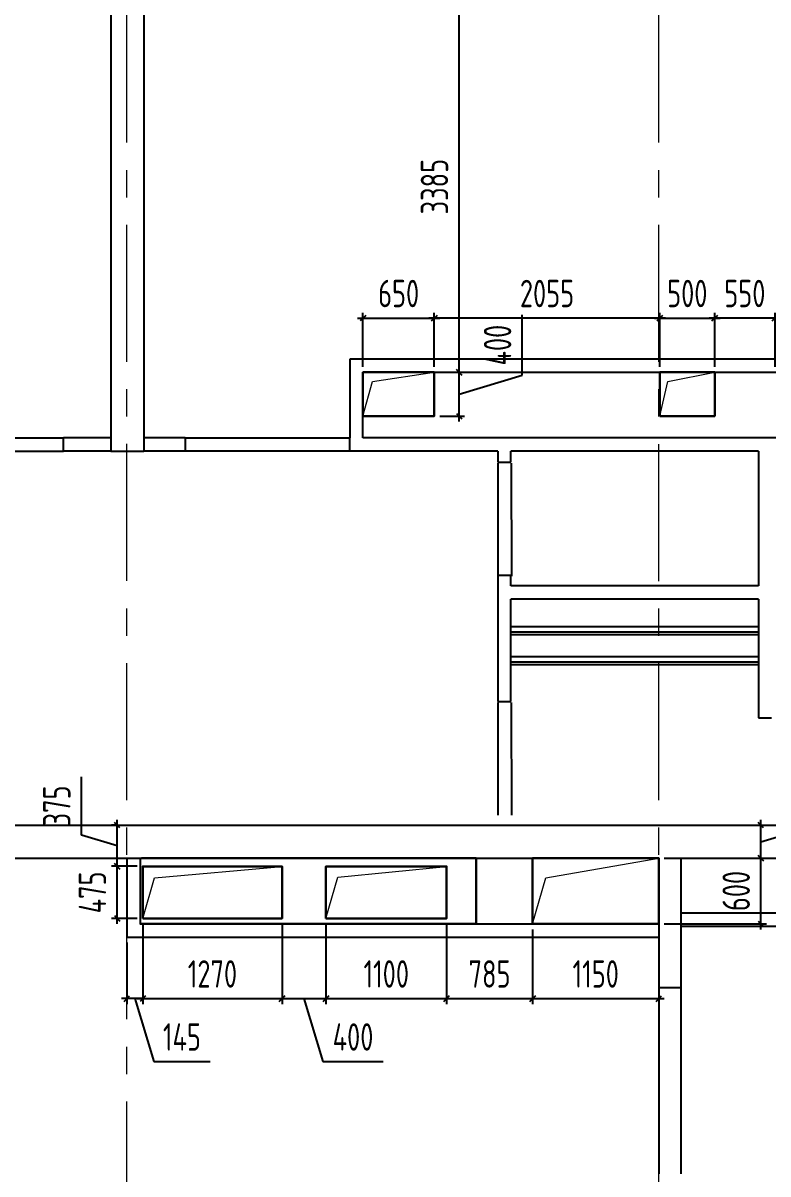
# Model space of a CAD drawing. Header units: millimetres. Extents: x -185251 to 7892985, y -102157 to 319855.
# Drawn here: x -126878 to -120085, y 203967 to 214469 of the extents above; entities that cross this region are included whole.
import ezdxf
from ezdxf import colors
from ezdxf.entities.mleader import LeaderData, LeaderLine
from ezdxf.math import Vec2, Vec3

# ---------------------------------------------------------------- set-up
doc = ezdxf.new("R2010")
doc.units = ezdxf.units.MM
doc.header["$LTSCALE"] = 10
doc.linetypes.add('CENTER', pattern=[2, 1.25, -0.25, 0.25, -0.25])
for name, color, linetype, lineweight in [('013', 7, 'Continuous', 13), ('АР_Оси', 142, 'Continuous', 9), ('АР_Перегородки газоблок', 165, 'Continuous', 30)]:
    doc.layers.add(name, color=color, linetype=linetype, lineweight=lineweight)
doc.layers.add('Архитектура', color=251, linetype='Continuous')
doc.layers.get('0').off()
doc.layers.get('0').freeze()
doc.styles.add('ISOCPEUR', font='isocpeur.TTF', dxfattribs={"width": 0.7})
doc.styles.add('ГОСТ 2.304', font='isocpeur.TTF', dxfattribs={"width": 0.7})
doc.dimstyles.new('СПДС', dxfattribs={"dimscale": 100, "dimtxt": 2.5, "dimasz": 0.5, "dimexe": 0.5, "dimexo": 1, "dimgap": 1, "dimtad": 1, "dimdec": 0, "dimrnd": 5, "dimtxsty": 'ГОСТ 2.304', "dimblk": 'OBLIQUE', "dimcen": 2.5, "dimdle": 0.5, "dimadec": 0, "dimazin": 2, "dimtfac": 0.75, "dimtdec": 0, "dimtmove": 1, "dimatfit": 3, "dimfxl": 1, "dimtolj": 1, "dimarcsym": 1})

# ---------------------------------------------------------------- blocks, each defined once
blk = doc.blocks.new('_DOTSMALL')
at = {"color": 0, "linetype": 'ByBlock', "const_width": 0.5}
blk.add_lwpolyline([(-0.0625, 0, 1), (0.0625, 0, 1)], format="xyb", close=True, dxfattribs=at)
blk = doc.blocks.new('A$Cf7807619')
at = {"layer": 'АР_Перегородки газоблок', "color": 0, "lineweight": 25, "ltscale": 100}
for points in [[(0, -250), (2257, -250)], [(0, -300), (2257, -300)], [(2257, -325), (0, -325)]]:
    blk.add_lwpolyline(points, dxfattribs=at)
blk = doc.blocks.new('_Oblique')
at = {"color": 0, "linetype": 'ByBlock', "lineweight": -2}
blk.add_line((-0.5, -0.5), (0.5, 0.5), dxfattribs=at)
blk = doc.blocks.new('*D603')
at = {"layer": '013', "color": 0, "linetype": 'ByBlock', "lineweight": -2, "transparency": 16777216}
for p, q in [((-123828, 211776), (-123078, 211776)), ((-123778, 211332), (-123778, 211826)), ((-123128, 211332), (-123128, 211826))]:
    blk.add_line(p, q, dxfattribs=at)
at = {"layer": 'Defpoints', "color": 0, "linetype": 'ByBlock', "transparency": 16777216}
for p in [(-123128, 211776), (-123778, 211282), (-123128, 211282)]:
    blk.add_point(p, dxfattribs=at)
at = {"layer": '013', "color": 0, "linetype": 'ByBlock', "lineweight": -2, "transparency": 16777216, "xscale": 50, "yscale": 50, "zscale": 50, "rotation": 180}
blk.add_blockref('_Oblique', (-123778, 211776), dxfattribs=at)
at = {"layer": '013', "color": 0, "linetype": 'ByBlock', "lineweight": -2, "transparency": 16777216, "xscale": 50, "yscale": 50, "zscale": 50}
blk.add_blockref('_Oblique', (-123128, 211776), dxfattribs=at)
at = {"layer": '013', "color": 0, "linetype": 'ByBlock', "transparency": 16777216, "insert": (-123453, 212001), "char_height": 250, "attachment_point": 5, "style": 'ГОСТ 2.304'}
blk.add_mtext('\\A1;650', dxfattribs=at)
blk = doc.blocks.new('*D604')
at = {"layer": '013', "color": 0, "linetype": 'ByBlock', "lineweight": -2, "transparency": 16777216}
for p, q in [((-122326, 211255), (-122326, 211805)), ((-122901, 210832), (-122901, 211332)), ((-123078, 211282), (-122851, 211282)), ((-122901, 211082), (-122326, 211255)), ((-123078, 210882), (-122851, 210882))]:
    blk.add_line(p, q, dxfattribs=at)
at = {"layer": 'Defpoints', "color": 0, "linetype": 'ByBlock', "transparency": 16777216}
for p in [(-123128, 211282), (-122901, 211282), (-123128, 210882)]:
    blk.add_point(p, dxfattribs=at)
at = {"layer": '013', "color": 0, "linetype": 'ByBlock', "lineweight": -2, "transparency": 16777216, "xscale": 50, "yscale": 50, "zscale": 50}
for p, rotation in [((-122901, 211282), 90), ((-122901, 210882), 270)]:
    blk.add_blockref('_Oblique', p, dxfattribs=dict(at, rotation=rotation))
at = {"layer": '013', "color": 0, "linetype": 'ByBlock', "transparency": 16777216, "insert": (-122551, 211530), "char_height": 250, "attachment_point": 5, "rotation": 90, "style": 'ГОСТ 2.304'}
blk.add_mtext('\\A1;400', dxfattribs=at)
blk = doc.blocks.new('*D605')
at = {"layer": '013', "color": 0, "linetype": 'ByBlock', "lineweight": -2, "transparency": 16777216}
for p, q in [((-122901, 211232), (-122901, 214719)), ((-123728, 214669), (-122851, 214669)), ((-123078, 211282), (-122851, 211282))]:
    blk.add_line(p, q, dxfattribs=at)
at = {"layer": 'Defpoints', "color": 0, "linetype": 'ByBlock', "transparency": 16777216}
for p in [(-123778, 214669), (-122901, 214669), (-123128, 211282)]:
    blk.add_point(p, dxfattribs=at)
at = {"layer": '013', "color": 0, "linetype": 'ByBlock', "lineweight": -2, "transparency": 16777216, "xscale": 50, "yscale": 50, "zscale": 50}
for p, rotation in [((-122901, 214669), 90), ((-122901, 211282), 270)]:
    blk.add_blockref('_Oblique', p, dxfattribs=dict(at, rotation=rotation))
at = {"layer": '013', "color": 0, "linetype": 'ByBlock', "transparency": 16777216, "insert": (-123126, 212976), "char_height": 250, "attachment_point": 5, "rotation": 90, "style": 'ГОСТ 2.304'}
blk.add_mtext('\\A1;3385', dxfattribs=at)
blk = doc.blocks.new('*D606')
at = {"layer": '013', "color": 0, "linetype": 'ByBlock', "lineweight": -2, "transparency": 16777216}
for p, q in [((-121121, 211776), (-120521, 211776)), ((-121071, 211332), (-121071, 211826)), ((-120571, 211332), (-120571, 211826))]:
    blk.add_line(p, q, dxfattribs=at)
at = {"layer": 'Defpoints', "color": 0, "linetype": 'ByBlock', "transparency": 16777216}
for p in [(-120571, 211776), (-121071, 211282), (-120571, 211282)]:
    blk.add_point(p, dxfattribs=at)
at = {"layer": '013', "color": 0, "linetype": 'ByBlock', "lineweight": -2, "transparency": 16777216, "xscale": 50, "yscale": 50, "zscale": 50, "rotation": 180}
blk.add_blockref('_Oblique', (-121071, 211776), dxfattribs=at)
at = {"layer": '013', "color": 0, "linetype": 'ByBlock', "lineweight": -2, "transparency": 16777216, "xscale": 50, "yscale": 50, "zscale": 50}
blk.add_blockref('_Oblique', (-120571, 211776), dxfattribs=at)
at = {"layer": '013', "color": 0, "linetype": 'ByBlock', "transparency": 16777216, "insert": (-120821, 212001), "char_height": 250, "attachment_point": 5, "style": 'ГОСТ 2.304'}
blk.add_mtext('\\A1;500', dxfattribs=at)
blk = doc.blocks.new('*D627')
at = {"layer": '013', "color": 0, "linetype": 'ByBlock', "lineweight": -2, "transparency": 16777216}
for p, q in [((-125786, 206249), (-125786, 205517)), ((-124516, 206249), (-124516, 205517)), ((-125836, 205567), (-124466, 205567))]:
    blk.add_line(p, q, dxfattribs=at)
at = {"layer": 'Defpoints', "color": 0, "linetype": 'ByBlock', "transparency": 16777216}
for p in [(-125786, 206299), (-124516, 206299), (-124516, 205567)]:
    blk.add_point(p, dxfattribs=at)
at = {"layer": '013', "color": 0, "linetype": 'ByBlock', "lineweight": -2, "transparency": 16777216, "xscale": 50, "yscale": 50, "zscale": 50, "rotation": 180}
blk.add_blockref('_Oblique', (-125786, 205567), dxfattribs=at)
at = {"layer": '013', "color": 0, "linetype": 'ByBlock', "lineweight": -2, "transparency": 16777216, "xscale": 50, "yscale": 50, "zscale": 50}
blk.add_blockref('_Oblique', (-124516, 205567), dxfattribs=at)
at = {"layer": '013', "color": 0, "linetype": 'ByBlock', "transparency": 16777216, "insert": (-125151, 205792), "char_height": 250, "attachment_point": 5, "style": 'ГОСТ 2.304'}
blk.add_mtext('\\A1;1270', dxfattribs=at)
blk = doc.blocks.new('*D628')
at = {"layer": '013', "color": 0, "linetype": 'ByBlock', "lineweight": -2, "transparency": 16777216}
for p, q in [((-124116, 206249), (-124116, 205517)), ((-123016, 206249), (-123016, 205517)), ((-124166, 205567), (-122966, 205567))]:
    blk.add_line(p, q, dxfattribs=at)
at = {"layer": 'Defpoints', "color": 0, "linetype": 'ByBlock', "transparency": 16777216}
for p in [(-124116, 206299), (-123016, 206299), (-123016, 205567)]:
    blk.add_point(p, dxfattribs=at)
at = {"layer": '013', "color": 0, "linetype": 'ByBlock', "lineweight": -2, "transparency": 16777216, "xscale": 50, "yscale": 50, "zscale": 50, "rotation": 180}
blk.add_blockref('_Oblique', (-124116, 205567), dxfattribs=at)
at = {"layer": '013', "color": 0, "linetype": 'ByBlock', "lineweight": -2, "transparency": 16777216, "xscale": 50, "yscale": 50, "zscale": 50}
blk.add_blockref('_Oblique', (-123016, 205567), dxfattribs=at)
at = {"layer": '013', "color": 0, "linetype": 'ByBlock', "transparency": 16777216, "insert": (-123566, 205792), "char_height": 250, "attachment_point": 5, "style": 'ГОСТ 2.304'}
blk.add_mtext('\\A1;1100', dxfattribs=at)
blk = doc.blocks.new('*D629')
at = {"layer": '013', "color": 0, "linetype": 'ByBlock', "lineweight": -2, "transparency": 16777216}
for p, q in [((-122231, 206199), (-122231, 205517)), ((-121081, 206199), (-121081, 205517)), ((-122281, 205567), (-121031, 205567))]:
    blk.add_line(p, q, dxfattribs=at)
at = {"layer": 'Defpoints', "color": 0, "linetype": 'ByBlock', "transparency": 16777216}
for p in [(-122231, 206249), (-121081, 206249), (-121081, 205567)]:
    blk.add_point(p, dxfattribs=at)
at = {"layer": '013', "color": 0, "linetype": 'ByBlock', "lineweight": -2, "transparency": 16777216, "xscale": 50, "yscale": 50, "zscale": 50, "rotation": 180}
blk.add_blockref('_Oblique', (-122231, 205567), dxfattribs=at)
at = {"layer": '013', "color": 0, "linetype": 'ByBlock', "lineweight": -2, "transparency": 16777216, "xscale": 50, "yscale": 50, "zscale": 50}
blk.add_blockref('_Oblique', (-121081, 205567), dxfattribs=at)
at = {"layer": '013', "color": 0, "linetype": 'ByBlock', "transparency": 16777216, "insert": (-121656, 205792), "char_height": 250, "attachment_point": 5, "style": 'ГОСТ 2.304'}
blk.add_mtext('\\A1;1150', dxfattribs=at)
blk = doc.blocks.new('*D630')
at = {"layer": '013', "color": 0, "linetype": 'ByBlock', "lineweight": -2, "transparency": 16777216}
for p, q in [((-121031, 206849), (-120100, 206849)), ((-120150, 206199), (-120150, 206899)), ((-121031, 206249), (-120100, 206249))]:
    blk.add_line(p, q, dxfattribs=at)
at = {"layer": 'Defpoints', "color": 0, "linetype": 'ByBlock', "transparency": 16777216}
for p in [(-121081, 206849), (-120150, 206849), (-121081, 206249)]:
    blk.add_point(p, dxfattribs=at)
at = {"layer": '013', "color": 0, "linetype": 'ByBlock', "lineweight": -2, "transparency": 16777216, "xscale": 50, "yscale": 50, "zscale": 50}
for p, rotation in [((-120150, 206849), 90), ((-120150, 206249), 270)]:
    blk.add_blockref('_Oblique', p, dxfattribs=dict(at, rotation=rotation))
at = {"layer": '013', "color": 0, "linetype": 'ByBlock', "transparency": 16777216, "insert": (-120375, 206549), "char_height": 250, "attachment_point": 5, "rotation": 90, "style": 'ГОСТ 2.304'}
blk.add_mtext('\\A1;600', dxfattribs=at)
blk = doc.blocks.new('*D631')
at = {"layer": '013', "color": 0, "linetype": 'ByBlock', "lineweight": -2, "transparency": 16777216}
for p, q in [((-126020, 206249), (-126020, 206824)), ((-125836, 206774), (-126070, 206774)), ((-125836, 206299), (-126070, 206299))]:
    blk.add_line(p, q, dxfattribs=at)
at = {"layer": 'Defpoints', "color": 0, "linetype": 'ByBlock', "transparency": 16777216}
for p in [(-126020, 206774), (-125786, 206774), (-125786, 206299)]:
    blk.add_point(p, dxfattribs=at)
at = {"layer": '013', "color": 0, "linetype": 'ByBlock', "lineweight": -2, "transparency": 16777216, "xscale": 50, "yscale": 50, "zscale": 50}
for p, rotation in [((-126020, 206774), 90), ((-126020, 206299), 270)]:
    blk.add_blockref('_Oblique', p, dxfattribs=dict(at, rotation=rotation))
at = {"layer": '013', "color": 0, "linetype": 'ByBlock', "transparency": 16777216, "insert": (-126245, 206536), "char_height": 250, "attachment_point": 5, "rotation": 90, "style": 'ГОСТ 2.304'}
blk.add_mtext('\\A1;475', dxfattribs=at)
blk = doc.blocks.new('*D787')
at = {"layer": '013', "color": 0, "linetype": 'ByBlock', "lineweight": -2, "transparency": 16777216}
for p, q in [((-119971, 211776), (-120621, 211776)), ((-120571, 211333), (-120571, 211826)), ((-120021, 211332), (-120021, 211826))]:
    blk.add_line(p, q, dxfattribs=at)
at = {"layer": 'Defpoints', "color": 0, "linetype": 'ByBlock', "transparency": 16777216}
for p in [(-120571, 211776), (-120571, 211283), (-120021, 211282)]:
    blk.add_point(p, dxfattribs=at)
at = {"layer": '013', "color": 0, "linetype": 'ByBlock', "lineweight": -2, "transparency": 16777216, "xscale": 50, "yscale": 50, "zscale": 50, "rotation": 180}
blk.add_blockref('_Oblique', (-120571, 211776), dxfattribs=at)
at = {"layer": '013', "color": 0, "linetype": 'ByBlock', "lineweight": -2, "transparency": 16777216, "xscale": 50, "yscale": 50, "zscale": 50}
blk.add_blockref('_Oblique', (-120021, 211776), dxfattribs=at)
at = {"layer": '013', "color": 0, "linetype": 'ByBlock', "transparency": 16777216, "insert": (-120296, 212001), "char_height": 250, "attachment_point": 5, "style": 'ГОСТ 2.304'}
blk.add_mtext('\\A1;550', dxfattribs=at)
blk = doc.blocks.new('*D788')
at = {"layer": '013', "color": 0, "linetype": 'ByBlock', "lineweight": -2, "transparency": 16777216}
for p, q in [((-121021, 211776), (-123178, 211776)), ((-123128, 211332), (-123128, 211826)), ((-121071, 211332), (-121071, 211826))]:
    blk.add_line(p, q, dxfattribs=at)
at = {"layer": 'Defpoints', "color": 0, "linetype": 'ByBlock', "transparency": 16777216}
for p in [(-123128, 211776), (-123128, 211282), (-121071, 211282)]:
    blk.add_point(p, dxfattribs=at)
at = {"layer": '013', "color": 0, "linetype": 'ByBlock', "lineweight": -2, "transparency": 16777216, "xscale": 50, "yscale": 50, "zscale": 50, "rotation": 180}
blk.add_blockref('_Oblique', (-123128, 211776), dxfattribs=at)
at = {"layer": '013', "color": 0, "linetype": 'ByBlock', "lineweight": -2, "transparency": 16777216, "xscale": 50, "yscale": 50, "zscale": 50}
blk.add_blockref('_Oblique', (-121071, 211776), dxfattribs=at)
at = {"layer": '013', "color": 0, "linetype": 'ByBlock', "transparency": 16777216, "insert": (-122100, 212001), "char_height": 250, "attachment_point": 5, "style": 'ГОСТ 2.304'}
blk.add_mtext('\\A1;2055', dxfattribs=at)
blk = doc.blocks.new('*D790')
at = {"layer": '013', "color": 0, "linetype": 'ByBlock', "lineweight": -2, "transparency": 16777216}
for p, q in [((-124516, 206199), (-124516, 205517)), ((-124116, 206199), (-124116, 205517)), ((-124566, 205567), (-124066, 205567)), ((-124316, 205567), (-124144, 204992)), ((-124144, 204992), (-123594, 204992))]:
    blk.add_line(p, q, dxfattribs=at)
at = {"layer": 'Defpoints', "color": 0, "linetype": 'ByBlock', "transparency": 16777216}
for p in [(-124516, 206299), (-124116, 206299), (-124116, 205567)]:
    blk.add_point(p, dxfattribs=at)
at = {"layer": '013', "color": 0, "linetype": 'ByBlock', "lineweight": -2, "transparency": 16777216, "xscale": 50, "yscale": 50, "zscale": 50, "rotation": 180}
blk.add_blockref('_Oblique', (-124516, 205567), dxfattribs=at)
at = {"layer": '013', "color": 0, "linetype": 'ByBlock', "lineweight": -2, "transparency": 16777216, "xscale": 50, "yscale": 50, "zscale": 50}
blk.add_blockref('_Oblique', (-124116, 205567), dxfattribs=at)
at = {"layer": '013', "color": 0, "linetype": 'ByBlock', "transparency": 16777216, "insert": (-123869, 205217), "char_height": 250, "attachment_point": 5, "style": 'ГОСТ 2.304'}
blk.add_mtext('\\A1;400', dxfattribs=at)
blk = doc.blocks.new('*D791')
at = {"layer": '013', "color": 0, "linetype": 'ByBlock', "lineweight": -2, "transparency": 16777216}
for p, q in [((-125786, 206249), (-125786, 205517)), ((-125931, 206078), (-125931, 205517)), ((-125931, 205567), (-125981, 205567)), ((-125786, 205567), (-125931, 205567)), ((-125786, 205567), (-125931, 205567)), ((-125859, 205567), (-125686, 204992)), ((-125786, 205567), (-125736, 205567)), ((-125686, 204992), (-125171, 204992))]:
    blk.add_line(p, q, dxfattribs=at)
at = {"layer": 'Defpoints', "color": 0, "linetype": 'ByBlock', "transparency": 16777216}
for p in [(-125786, 206299), (-125931, 206128), (-125931, 205567)]:
    blk.add_point(p, dxfattribs=at)
at = {"layer": '013', "color": 0, "linetype": 'ByBlock', "lineweight": -2, "transparency": 16777216, "xscale": 50, "yscale": 50, "zscale": 50}
blk.add_blockref('_Oblique', (-125931, 205567), dxfattribs=at)
at = {"layer": '013', "color": 0, "linetype": 'ByBlock', "lineweight": -2, "transparency": 16777216, "xscale": 50, "yscale": 50, "zscale": 50, "rotation": 180}
blk.add_blockref('_Oblique', (-125786, 205567), dxfattribs=at)
at = {"layer": '013', "color": 0, "linetype": 'ByBlock', "transparency": 16777216, "insert": (-125429, 205217), "char_height": 250, "attachment_point": 5, "style": 'ГОСТ 2.304'}
blk.add_mtext('\\A1;145', dxfattribs=at)
blk = doc.blocks.new('*D792')
at = {"layer": '013', "color": 0, "linetype": 'ByBlock', "lineweight": -2, "transparency": 16777216}
for p, q in [((-123016, 206199), (-123016, 205517)), ((-122231, 206149), (-122231, 205517)), ((-123066, 205567), (-122181, 205567))]:
    blk.add_line(p, q, dxfattribs=at)
at = {"layer": 'Defpoints', "color": 0, "linetype": 'ByBlock', "transparency": 16777216}
for p in [(-123016, 206299), (-122231, 206249), (-122231, 205567)]:
    blk.add_point(p, dxfattribs=at)
at = {"layer": '013', "color": 0, "linetype": 'ByBlock', "lineweight": -2, "transparency": 16777216, "xscale": 50, "yscale": 50, "zscale": 50, "rotation": 180}
blk.add_blockref('_Oblique', (-123016, 205567), dxfattribs=at)
at = {"layer": '013', "color": 0, "linetype": 'ByBlock', "lineweight": -2, "transparency": 16777216, "xscale": 50, "yscale": 50, "zscale": 50}
blk.add_blockref('_Oblique', (-122231, 205567), dxfattribs=at)
at = {"layer": '013', "color": 0, "linetype": 'ByBlock', "transparency": 16777216, "insert": (-122624, 205792), "char_height": 250, "attachment_point": 5, "style": 'ГОСТ 2.304'}
blk.add_mtext('\\A1;785', dxfattribs=at)
blk = doc.blocks.new('*D793')
at = {"layer": '013', "color": 0, "linetype": 'ByBlock', "lineweight": -2, "transparency": 16777216}
for p, q in [((-119575, 207172), (-119575, 207704)), ((-120981, 207149), (-120100, 207149)), ((-120150, 206799), (-120150, 207199)), ((-120150, 206999), (-119575, 207172)), ((-120981, 206849), (-120100, 206849))]:
    blk.add_line(p, q, dxfattribs=at)
at = {"layer": 'Defpoints', "color": 0, "linetype": 'ByBlock', "transparency": 16777216}
for p in [(-121081, 207149), (-120150, 207149), (-121081, 206849)]:
    blk.add_point(p, dxfattribs=at)
at = {"layer": '013', "color": 0, "linetype": 'ByBlock', "lineweight": -2, "transparency": 16777216, "xscale": 50, "yscale": 50, "zscale": 50}
for p, rotation in [((-120150, 207149), 90), ((-120150, 206849), 270)]:
    blk.add_blockref('_Oblique', p, dxfattribs=dict(at, rotation=rotation))
at = {"layer": '013', "color": 0, "linetype": 'ByBlock', "transparency": 16777216, "insert": (-119800, 207438), "char_height": 250, "attachment_point": 5, "rotation": 90, "style": 'ГОСТ 2.304'}
blk.add_mtext('\\A1;300', dxfattribs=at)
blk = doc.blocks.new('*D835')
at = {"layer": '013', "color": 0, "linetype": 'ByBlock', "lineweight": -2, "transparency": 16777216}
for p, q in [((-126345, 207059), (-126345, 207591)), ((-126031, 207149), (-126070, 207149)), ((-126020, 206724), (-126020, 207199)), ((-126020, 206961), (-126345, 207059)), ((-125886, 206774), (-126070, 206774))]:
    blk.add_line(p, q, dxfattribs=at)
at = {"layer": 'Defpoints', "color": 0, "linetype": 'ByBlock', "transparency": 16777216}
for p in [(-126020, 207149), (-125931, 207149), (-125786, 206774)]:
    blk.add_point(p, dxfattribs=at)
at = {"layer": '013', "color": 0, "linetype": 'ByBlock', "lineweight": -2, "transparency": 16777216, "xscale": 50, "yscale": 50, "zscale": 50}
for p, rotation in [((-126020, 207149), 90), ((-126020, 206774), 270)]:
    blk.add_blockref('_Oblique', p, dxfattribs=dict(at, rotation=rotation))
at = {"layer": '013', "color": 0, "linetype": 'ByBlock', "transparency": 16777216, "insert": (-126570, 207325), "char_height": 250, "attachment_point": 5, "rotation": 90, "style": 'ГОСТ 2.304'}
blk.add_mtext('\\A1;375', dxfattribs=at)

msp = doc.modelspace()

# ---------------------------------------------------------------- linework, layer by layer
at = {"layer": '013', "color": 1, "linetype": 'ByBlock', "lineweight": 30}
for points in [[(-123778.4, 210882), (-123128.3, 210882), (-123128.3, 211282), (-123778.4, 211282)], [(-121071, 210882.9), (-120571, 210882.9), (-120571, 211282.9), (-121071, 211282.9)], [(-122231.3, 206248.6), (-121081.3, 206248.6), (-121081.3, 206848.6), (-122231.3, 206848.6)], [(-125786.3, 206298.7), (-124516.3, 206298.7), (-124516.3, 206773.7), (-125786.3, 206773.7)], [(-124116.3, 206298.7), (-123016.3, 206298.7), (-123016.3, 206773.7), (-124116.3, 206773.7)]]:
    msp.add_lwpolyline(points, close=True, dxfattribs=at)
at = {"layer": '013', "color": 1, "linetype": 'ByBlock'}
for points in [[(-123778.4, 210882), (-123690.4, 211198.7), (-123128.3, 211282)], [(-121071, 210882.9), (-120997, 211197.5), (-120571, 211282)], [(-122231.3, 206248.6), (-122110.6, 206668.9), (-121081.3, 206848.6)], [(-125786.3, 206298.7), (-125679.4, 206668.6), (-124516.3, 206773.7)], [(-124116.3, 206298.7), (-124007, 206674.5), (-123016.3, 206773.7)]]:
    msp.add_lwpolyline(points, dxfattribs=at)
at = {"layer": 'АР_Оси', "linetype": 'CENTER', "ltscale": 100}
for p, q in [((-125931.3, 185378), (-125931.3, 219685.4)), ((-121081.3, 185377.6), (-121081.3, 219685.1)), ((-172683.5, 207149.2), (-97582.9, 207149.2))]:
    msp.add_line(p, q, dxfattribs=at)
at = {"layer": 'Архитектура', "lineweight": 25, "transparency": 33554684}
for p, q in [((-126076.3, 218334.2), (-126076.3, 210563.9)), ((-125776.3, 218334.2), (-125776.3, 210563.9)), ((-117251.3, 211402), (-123898.4, 211402)), ((-123898.4, 211402), (-123898.4, 210683.9)), ((-123778.4, 210683.9), (-123778.4, 211282)), ((-123778.4, 211282), (-122948.2, 211282)), ((-123378.4, 211282), (-117251.3, 211282)), ((-128010, 210683.9), (-126510, 210683.9)), ((-125398.4, 210684.1), (-123898.4, 210684.1)), ((-128010, 210563.9), (-126510, 210563.9)), ((-126076.3, 210563.9), (-125776.3, 210563.9)), ((-125398.4, 210564.1), (-123898.4, 210564.1)), ((-122548.3, 210453), (-122548.7, 209423)), ((-122428.3, 210453.3), (-122425.1, 209423)), ((-122548.6, 209432.3), (-122428.7, 209432.2)), ((-122548.3, 208269.7), (-122548.7, 207239.7)), ((-122428.3, 208270), (-122425.1, 207239.7)), ((-128206.3, 207149.2), (-117251.3, 207149.2)), ((-128206.3, 206849.2), (-121081.3, 206849.2)), ((-122746.3, 206849.2), (-125796.3, 206849.2)), ((-125796.3, 206849.2), (-122746.3, 206849.2)), ((-122746.3, 206849.2), (-125796.3, 206849.2)), ((-122746.3, 206849.2), (-122746.3, 206249.2)), ((-122746.3, 206249.2), (-122746.3, 206849.2)), ((-121081.3, 206849.2), (-121081.3, 205666.7)), ((-120881.3, 206849.2), (-117251.3, 206849.2)), ((-120881.3, 206849.2), (-120881.3, 205666.7)), ((-122746.3, 206249.2), (-125796.3, 206249.2)), ((-125796.3, 206249.2), (-122746.3, 206249.2)), ((-120881.3, 205666.7), (-121081.3, 205666.7)), ((-121081.3, 205666.7), (-121081.3, 203966.7)), ((-120881.3, 205666.7), (-120881.3, 203966.7))]:
    msp.add_line(p, q, dxfattribs=at)
for points in [[(-126510, 210563.9), (-126510, 210683.9)], [(-126076.3, 210683.9), (-126510, 210683.9)], [(-125398.4, 210683.9), (-125776.3, 210683.9)], [(-125398.4, 210683.9), (-125398.5, 210563.9)], [(-123898.4, 210563.9), (-123898.4, 210683.9)], [(-123898.4, 210683.9), (-123898.4, 210683.9)], [(-123184.4, 210683.9), (-123778.4, 210683.9)], [(-117251.3, 210683.9), (-123378.4, 210683.9)], [(-126076.3, 210563.9), (-126510, 210563.9)], [(-125398.5, 210563.9), (-125776.3, 210563.9)], [(-122548.7, 210563.9), (-123898.4, 210563.9)], [(-122548.7, 210563.9), (-122549, 210462.8)], [(-122429, 210462.6), (-122428.7, 210563.9)], [(-120171.6, 210563.9), (-122428.7, 210563.9)], [(-120171.6, 210563.9), (-120171.6, 209332.3)], [(-122549, 210462.8), (-122429, 210462.6)], [(-122548.6, 209432.3), (-122549.1, 208279.3)], [(-122428.7, 209332.3), (-122428.7, 209432.2)], [(-120171.6, 209332.3), (-122428.7, 209332.3)], [(-122429.1, 208279.2), (-122428.7, 209212.3)], [(-120171.6, 209212.3), (-122428.7, 209212.3)], [(-120171.6, 209212.3), (-120171.6, 208130)], [(-120165.8, 208686.6), (-122428.7, 208686.6)], [(-120165.8, 208636.6), (-122428.7, 208636.6)], [(-120165.8, 208611.6), (-122428.7, 208611.6)], [(-122549.1, 208279.3), (-122429.1, 208279.2)], [(-120171.6, 208130), (-120051.6, 208130)], [(-125931.3, 206849.2), (-125931.3, 206128), (-121081.3, 206128)], [(-125811.3, 206849.2), (-125811.3, 206248), (-121081.3, 206248)], [(-119071.3, 206348), (-120881.3, 206348)], [(-120881.3, 206228), (-118851.3, 206228)]]:
    msp.add_lwpolyline(points, dxfattribs=at)

# ---------------------------------------------------------------- block references
msp.add_blockref('A$Cf7807619', (-122428.7, 209212.3), dxfattribs=at)

# ---------------------------------------------------------------- dimensions: what is measured, and where the dimension line sits
at = {"layer": '013', "color": 1, "linetype": 'ByBlock'}
for base, p1, p2, override, picture, middle in [((-122900.7, 214669.2), (-123128.3, 211282), (-123778.4, 214669.2), {"dimasz": 0.5, "dimexo": 0.5}, '*D605', (-123125.7, 212975.6)), ((-122900.7, 211282), (-123128.3, 210882), (-123128.3, 211282), {"dimasz": 0.5, "dimexe": 0.5, "dimexo": 0.5, "dimrnd": 5, "dimdle": 0.5}, '*D604', (-122550.7, 211354.5)), ((-120149.7, 206848.6), (-121081.3, 206248.6), (-121081.3, 206848.6), {"dimexo": 0.5}, '*D630', (-120374.7, 206548.6))]:
    dim = msp.add_linear_dim(base=base, p1=p1, p2=p2, angle=90, dimstyle='СПДС', override=override, dxfattribs=at)
    dim.commit()
    dim.dimension.update_dxf_attribs({"geometry": picture, "text_midpoint": middle})
for base, p1, p2, override, picture, middle in [((-123128.3, 211776.4), (-123778.4, 211282), (-123128.3, 211282), {"dimasz": 0.5, "dimexo": 0.5}, '*D603', (-123453.4, 212001.4)), ((-123128.3, 211776.4), (-121071, 211282), (-123128.3, 211282), {"dimasz": 0.5, "dimexo": 0.5}, '*D788', (-122099.6, 212001.4)), ((-120571, 211776.4), (-120021, 211282), (-120571, 211282.9), {"dimasz": 0.5, "dimexo": 0.5}, '*D787', (-120296, 212001.4)), ((-125931.3, 205567.4), (-125786.3, 206298.7), (-125931.3, 206128), {"dimasz": 0.5, "dimexo": 0.5}, '*D791', (-125586.3, 205217.4)), ((-124516.3, 205567.4), (-125786.3, 206298.7), (-124516.3, 206298.7), {"dimasz": 0.5, "dimexo": 0.5}, '*D627', (-125151.3, 205792.4)), ((-123016.3, 205567.4), (-124116.3, 206298.7), (-123016.3, 206298.7), {"dimasz": 0.5, "dimexo": 0.5}, '*D628', (-123566.3, 205792.4)), ((-121081.3, 205567.4), (-122231.3, 206248.6), (-121081.3, 206248.6), {"dimexo": 0.5}, '*D629', (-121656.3, 205792.4))]:
    dim = msp.add_linear_dim(base=base, p1=p1, p2=p2, dimstyle='СПДС', override=override, dxfattribs=at)
    dim.commit()
    dim.dimension.update_dxf_attribs({"geometry": picture, "text_midpoint": middle})
dim = msp.add_linear_dim(base=(-120571, 211776.4), p1=(-121071, 211282), p2=(-120571, 211282), dimstyle='СПДС', override={"dimasz": 0.5, "dimexo": 0.5}, dxfattribs=at)
dim.commit()
dim.dimension.update_dxf_attribs({"geometry": '*D606', "text_midpoint": (-120821, 211776.4), "dimtype": 160})
for base, p1, p2, picture, middle in [((-120150.3, 207149.2), (-121081.3, 206849.2), (-121081.3, 207149.2), '*D793', (-119800.3, 207271.7)), ((-126020.0088, 207149.2315), (-125786.3262, 206773.671), (-125931.3262, 207149.2315), '*D835', (-126570.0088, 207158.9512))]:
    dim = msp.add_linear_dim(base=base, p1=p1, p2=p2, angle=90, dimstyle='СПДС', dxfattribs=at)
    dim.commit()
    dim.dimension.update_dxf_attribs({"geometry": picture, "text_midpoint": middle})
dim = msp.add_linear_dim(base=(-126020, 206773.7), p1=(-125786.3, 206298.7), p2=(-125786.3, 206773.7), angle=90, dimstyle='СПДС', override={"dimexo": 0.5}, dxfattribs=at)
dim.commit()
dim.dimension.update_dxf_attribs({"geometry": '*D631', "text_midpoint": (-126020, 206536.2), "dimtype": 160})
for base, p1, p2, picture, middle in [((-124116.3, 205567.4), (-124516.3, 206298.7), (-124116.3, 206298.7), '*D790', (-124043.8, 205217.4)), ((-122231.3, 205567.4), (-123016.3, 206298.7), (-122231.3, 206248.6), '*D792', (-122623.8, 205792.4))]:
    dim = msp.add_linear_dim(base=base, p1=p1, p2=p2, dimstyle='СПДС', dxfattribs=at)
    dim.commit()
    dim.dimension.update_dxf_attribs({"geometry": picture, "text_midpoint": middle})

# ---------------------------------------------------------------- leaders
at = {"layer": 'Архитектура', "lineweight": 25, "transparency": 33554684}
ml = msp.add_multileader_mtext('Standard', dxfattribs=at)
ml.set_content('+13,700', color=256, style='ISOCPEUR')
ml.set_leader_properties(color=256, linetype='Continuous', lineweight=-1)
ml.set_arrow_properties(name='DOTSMALL')
ml.build(insert=Vec2(0, 0))
ml.multileader.update_dxf_attribs({"has_text_frame": 1, "text_left_attachment_type": 4, "text_right_attachment_type": 4, "dogleg_length": 100, "arrow_head_size": 180})
ctx = ml.context
ctx.base_point, ctx.char_height, ctx.arrow_head_size, ctx.landing_gap_size, ctx.plane_origin = Vec3(-153128.5, 305780.9), 250, 180, 50, Vec3(-155938.5, 304929.3)
ctx.left_attachment, ctx.right_attachment = 4, 4
notes = []
notes.append((ctx, [(0, (0, 0, 0), (0, 0), (1, 0), 1, [])]))
ctx.mtext.insert, ctx.mtext.width, ctx.mtext.line_spacing_style, ctx.mtext.flow_direction = Vec3(-153078.5, 306114.2), 852.697, 2, 5
ml = msp.add_multileader_mtext('Standard', dxfattribs=at)
ml.set_content('Л.2', color=256, style='ISOCPEUR')
ml.set_leader_properties(color=256, linetype='Continuous', lineweight=-1)
ml.set_arrow_properties(name='DOTSMALL')
ml.build(insert=Vec2(0, 0))
ml.multileader.update_dxf_attribs({"has_text_frame": 1, "text_left_attachment_type": 4, "text_right_attachment_type": 4, "dogleg_length": 100, "arrow_head_size": 180})
ctx = ml.context
ctx.base_point, ctx.char_height, ctx.arrow_head_size, ctx.landing_gap_size, ctx.plane_origin = Vec3(-155818.3, 305092.3, 0), 250, 180, 50, Vec3(-91789.1, 292800.5, 0)
ctx.left_attachment, ctx.right_attachment = 4, 4
notes.append((ctx, [(0, (0, 0, 0), (0, 0), (1, 0), 1, [])]))
ctx.mtext.insert, ctx.mtext.width, ctx.mtext.line_spacing_style, ctx.mtext.flow_direction = Vec3(-155768.3, 305425.7, 0), 852.697, 2, 5
ml = msp.add_multileader_mtext('Standard', dxfattribs=at)
ml.set_content('+15,850', color=256, style='ISOCPEUR')
ml.set_leader_properties(color=256, linetype='Continuous', lineweight=-1)
ml.set_arrow_properties(name='DOTSMALL')
ml.build(insert=Vec2(0, 0))
ml.multileader.update_dxf_attribs({"has_text_frame": 1, "text_left_attachment_type": 4, "text_right_attachment_type": 4, "dogleg_length": 100, "arrow_head_size": 180})
ctx = ml.context
ctx.base_point, ctx.char_height, ctx.arrow_head_size, ctx.landing_gap_size, ctx.plane_origin = Vec3(-153165, 299863.7), 250, 180, 50, Vec3(-154468.2, 298656.1)
ctx.left_attachment, ctx.right_attachment = 4, 4
notes.append((ctx, [(0, (0, 0, 0), (0, 0), (1, 0), 1, [])]))
ctx.mtext.insert, ctx.mtext.width, ctx.mtext.defined_height, ctx.mtext.line_spacing_style, ctx.mtext.flow_direction = Vec3(-153115, 300197), 696.035, 776.5, 2, 5
ml = msp.add_multileader_mtext('Standard', dxfattribs=at)
ml.set_content('+15,850', color=256, style='ISOCPEUR')
ml.set_leader_properties(color=256, linetype='Continuous', lineweight=-1)
ml.set_arrow_properties(name='DOTSMALL')
ml.build(insert=Vec2(0, 0))
ml.multileader.update_dxf_attribs({"has_text_frame": 1, "text_left_attachment_type": 4, "text_right_attachment_type": 4, "dogleg_length": 100, "arrow_head_size": 180})
ctx = ml.context
ctx.base_point, ctx.char_height, ctx.arrow_head_size, ctx.landing_gap_size, ctx.plane_origin = Vec3(-141689.6, 296695.6), 250, 180, 50, Vec3(-140764.6, 294352)
ctx.left_attachment, ctx.right_attachment = 4, 4
notes.append((ctx, [(0, (0, 0, 0), (0, 0), (1, 0), 1, [])]))
ctx.mtext.insert, ctx.mtext.width, ctx.mtext.line_spacing_style, ctx.mtext.flow_direction = Vec3(-141639.6, 297028.9), 852.697, 2, 5
ml = msp.add_multileader_mtext('Standard', dxfattribs=at)
ml.set_content('Л.2', color=256, style='ISOCPEUR')
ml.set_leader_properties(color=256, linetype='Continuous', lineweight=-1)
ml.set_arrow_properties(name='DOTSMALL')
ml.build(insert=Vec2(0, 0))
ml.multileader.update_dxf_attribs({"has_text_frame": 1, "text_left_attachment_type": 4, "text_right_attachment_type": 4, "dogleg_length": 100, "arrow_head_size": 180})
ctx = ml.context
ctx.base_point, ctx.char_height, ctx.arrow_head_size, ctx.landing_gap_size, ctx.plane_origin = Vec3(-155501.4, 214032.7, 0), 250, 180, 50, Vec3(-129706.2, 200566.2, 0)
ctx.left_attachment, ctx.right_attachment = 4, 4
notes.append((ctx, [(0, (0, 0, 0), (0, 0), (1, 0), 1, [])]))
ctx.mtext.insert, ctx.mtext.width, ctx.mtext.line_spacing_style, ctx.mtext.flow_direction = Vec3(-155451.4, 214366, 0), 852.697, 2, 5
ml = msp.add_multileader_mtext('Standard', dxfattribs=at)
ml.set_content('+9,800', color=256, style='ISOCPEUR')
ml.set_leader_properties(color=256, linetype='Continuous', lineweight=-1)
ml.set_arrow_properties(name='DOTSMALL')
ml.build(insert=Vec2(0, 0))
ml.multileader.update_dxf_attribs({"has_text_frame": 1, "text_left_attachment_type": 4, "text_right_attachment_type": 4, "dogleg_length": 100, "arrow_head_size": 180})
ctx = ml.context
ctx.base_point, ctx.char_height, ctx.arrow_head_size, ctx.landing_gap_size, ctx.plane_origin = Vec3(-152582.7, 213955.7), 250, 180, 50, Vec3(-155731.7, 213023.6)
ctx.left_attachment, ctx.right_attachment = 4, 4
notes.append((ctx, [(0, (0, 0, 0), (0, 0), (1, 0), 1, [])]))
ctx.mtext.insert, ctx.mtext.width, ctx.mtext.line_spacing_style, ctx.mtext.flow_direction = Vec3(-152532.7, 214289), 852.697, 2, 5
ml = msp.add_multileader_mtext('Standard', dxfattribs=at)
ml.set_content('+11,750', color=256, style='ISOCPEUR')
ml.set_leader_properties(color=256, linetype='Continuous', lineweight=-1)
ml.set_arrow_properties(name='DOTSMALL')
ml.build(insert=Vec2(0, 0))
ml.multileader.update_dxf_attribs({"has_text_frame": 1, "text_left_attachment_type": 4, "text_right_attachment_type": 4, "dogleg_length": 100, "arrow_head_size": 180})
ctx = ml.context
ctx.base_point, ctx.char_height, ctx.arrow_head_size, ctx.landing_gap_size, ctx.plane_origin = Vec3(-155526.1, 207799.1), 250, 180, 50, Vec3(-154118.5, 206726)
ctx.left_attachment, ctx.right_attachment = 4, 4
notes.append((ctx, [(0, (0, 0, 0), (0, 0), (1, 0), 1, [])]))
ctx.mtext.insert, ctx.mtext.width, ctx.mtext.defined_height, ctx.mtext.line_spacing_style, ctx.mtext.flow_direction = Vec3(-155476.1, 208132.4), 696.035, 912.5, 2, 5
for ctx, leaders in notes:
    for number, flags, end, landing, length, lines in leaders:
        leader = LeaderData()
        leader.index, (leader.has_last_leader_line, leader.has_dogleg_vector, leader.attachment_direction) = number, flags
        leader.last_leader_point, leader.dogleg_vector, leader.dogleg_length = Vec3(end), Vec3(landing), length
        for number, points, colour, breaks in lines:
            line = LeaderLine()
            line.index, line.vertices, line.color, line.breaks = number, Vec3.list(points), colors.encode_raw_color(colour), breaks
            leader.lines.append(line)
        ctx.leaders.append(leader)

doc.saveas('drawing.dxf')
